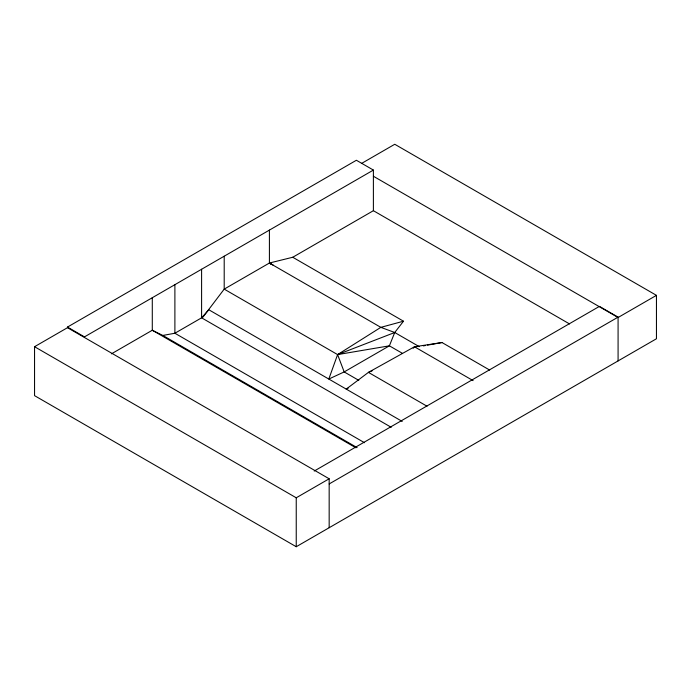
<?xml version="1.0" encoding="UTF-8"?>
<svg xmlns="http://www.w3.org/2000/svg" width="691" height="691" viewBox="0 0 691 691"><rect width="100%" height="100%" fill="white"/><g stroke="black" fill="none" stroke-linecap="round" stroke-linejoin="round"><path stroke-width="1.04" d="M403.501 321.203L394.734 332.501L389.387 345.828L344.187 371.922L328.804 379.048L337.597 354.595L380.836 327.353L403.501 321.203L292.742 257.259L269.412 263.029L224.204 289.123L202.912 317.178M413.183 348.281L414.47 346.77L441.998 342.537L489.66 370.048M329.166 527.717L329.166 478.777L67.485 327.689L67.485 327.068L356.392 160.26L373.39 170.072L373.39 210.695L569.548 323.941M361.877 163.257L394.76 144.272L656.45 295.351L656.45 338.763L296.24 546.728L34.55 395.649L34.55 346.709L67.485 327.689M67.485 327.068L84.475 336.88L373.39 170.072M111.415 353.852L152.288 330.255L162.826 335.446L357.109 447.621M292.742 257.259L373.39 210.695M314.232 471.037L599.434 306.381L618.082 317.143L618.082 360.909M34.55 346.709L296.24 497.788L329.166 478.777M329.166 483.95L618.082 317.143M656.45 295.351L618.082 317.506L373.39 176.24M416.379 346.718L414.47 346.77L368.424 372.389L346.217 389.102L348.134 388.204M372.354 370.696L368.424 372.389L427.003 406.213M419.238 346.64L394.734 332.501L337.597 354.595L224.204 289.123L224.204 256.206M162.826 335.446L174.892 333.243L201.599 317.825L208.829 309.775L402.214 421.424M423.376 345.897L425.44 345.526M427.513 345.146L441.998 342.537M394.734 332.501L380.836 327.353L269.412 263.029L269.412 230.112M273.187 265.119L269.412 263.029L271.174 264.247M414.47 346.77L473.11 380.629M402.179 353.205L389.387 345.828L337.597 354.595L344.187 371.922L358.793 380.361M391.218 427.297L201.599 317.825L201.599 269.257M364.511 442.715L174.892 333.243L174.892 284.675M355.917 447.811L152.288 330.255L152.288 297.726M296.24 497.788L296.24 546.728M84.475 336.88L84.475 337.51"/></g></svg>
